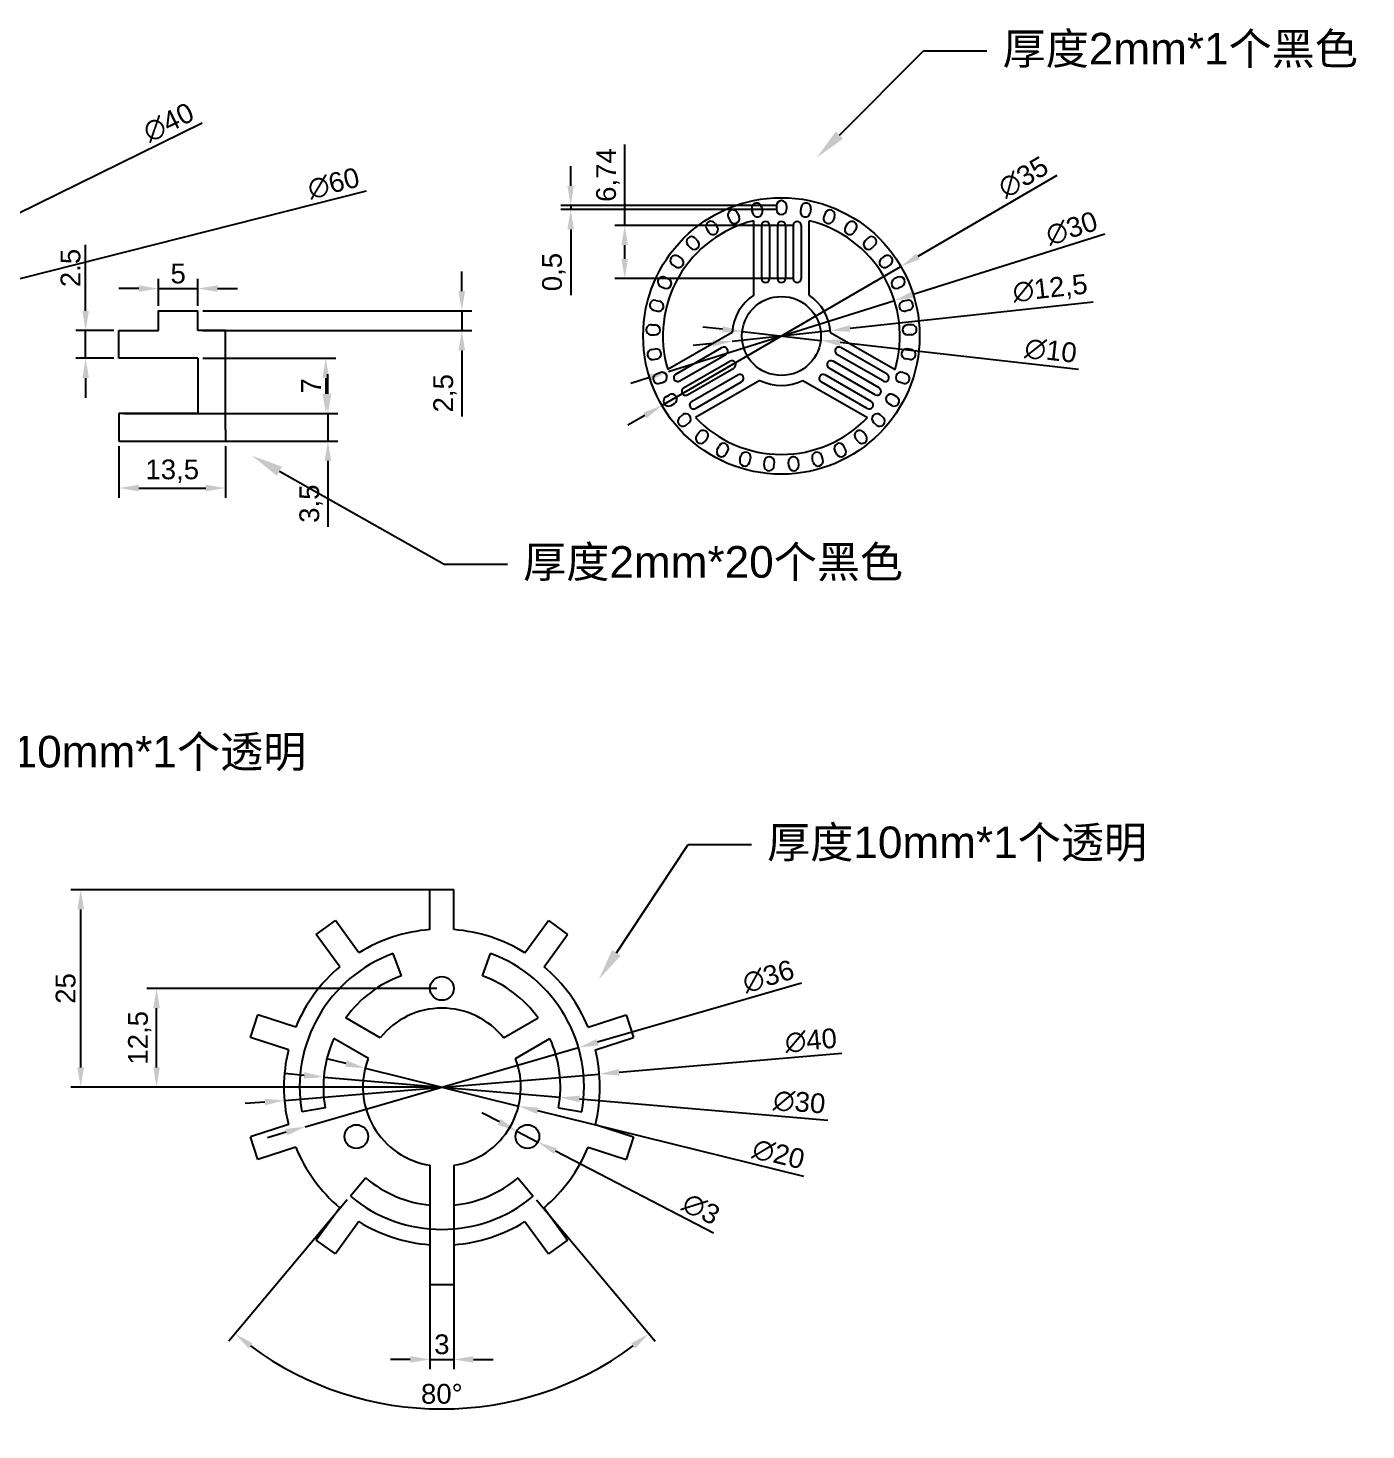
# Model space of a CAD drawing. Header units: millimetres. Extents: x 7549 to 7861, y 2241 to 2418.
# Drawn here: x 7691.9 to 7861.3, y 2240.9 to 2418.4 of the extents above; entities that cross this region are included whole.
import ezdxf
from ezdxf import colors
from ezdxf.entities.mleader import LeaderData, LeaderLine
from ezdxf.math import Vec2, Vec3

# ---------------------------------------------------------------- set-up
doc = ezdxf.new("R2010")
doc.units = ezdxf.units.MM
doc.layers.add('标注', color=170, linetype='Continuous', plot=False)
doc.styles.get("Standard").update_dxf_attribs({"font": 'arial.ttf'})
doc.dimstyles.new('ISO-25', dxfattribs={"dimtxt": 2.5, "dimasz": 2.5, "dimexe": 1.25, "dimexo": 0.625, "dimtad": 1, "dimtxsty": 'Standard', "dimcen": 2.5, "dimadec": 0, "dimazin": 0, "dimtfac": 1, "dimtmove": 0, "dimatfit": 3, "dimfxl": 1, "dimarcsym": 0})

# ---------------------------------------------------------------- blocks, each defined once
blk = doc.blocks.new('*D6')
at = {"layer": 'Defpoints', "color": 0, "transparency": 16777216}
for p in [(7685.08, 2385.18), (7626.91, 2370.5)]:
    blk.add_point(p, dxfattribs=at)
at = {"layer": '标注', "color": 0, "lineweight": -2, "transparency": 16777216}
for p, q in [((7734.73, 2397.71), (7687.51, 2385.79)), ((7626.91, 2370.5), (7685.08, 2385.18)), ((7624.48, 2369.89), (7622.06, 2369.27))]:
    blk.add_line(p, q, dxfattribs=at)
blk.add_arc((7656, 2377.84), 30, 11.7769, 26.4004, dxfattribs=at)
at = {"layer": '标注', "color": 0, "transparency": 16777216}
for points in [[(7687.41, 2386.2), (7687.61, 2385.39), (7685.08, 2385.18)], [(7624.38, 2370.29), (7624.59, 2369.48), (7626.91, 2370.5)]]:
    blk.add_solid(points, dxfattribs=at)
at = {"layer": '标注', "color": 0, "transparency": 16777216, "insert": (7730.59, 2398.7), "char_height": 2.5, "attachment_point": 5, "rotation": 14.1642}
blk.add_mtext('∅60', dxfattribs=at)
blk = doc.blocks.new('*D7')
at = {"layer": 'Defpoints', "color": 0, "transparency": 16777216}
for p in [(7673.95, 2386.66), (7638.05, 2369.02)]:
    blk.add_point(p, dxfattribs=at)
at = {"layer": '标注', "color": 0, "lineweight": -2, "transparency": 16777216}
for p, q in [((7713.95, 2406.32), (7676.19, 2387.76)), ((7638.05, 2369.02), (7673.95, 2386.66)), ((7635.8, 2367.92), (7633.56, 2366.81))]:
    blk.add_line(p, q, dxfattribs=at)
at = {"layer": '标注', "color": 0, "transparency": 16777216}
for points in [[(7676.01, 2388.14), (7676.37, 2387.39), (7673.95, 2386.66)], [(7635.62, 2368.29), (7635.99, 2367.54), (7638.05, 2369.02)]]:
    blk.add_solid(points, dxfattribs=at)
at = {"layer": '标注', "color": 0, "transparency": 16777216, "insert": (7709.7, 2406.42), "char_height": 2.5, "attachment_point": 5, "rotation": 26.1694}
blk.add_mtext('∅40', dxfattribs=at)
blk = doc.blocks.new('*D13')
at = {"layer": 'Defpoints', "color": 0, "transparency": 16777216}
for p in [(7703.41, 2366.07), (7716.91, 2366.07), (7716.91, 2360.14)]:
    blk.add_point(p, dxfattribs=at)
at = {"layer": '标注', "color": 0, "lineweight": -2, "transparency": 16777216}
for p, q in [((7703.41, 2365.45), (7703.41, 2358.89)), ((7716.91, 2365.45), (7716.91, 2358.89)), ((7705.91, 2360.14), (7714.41, 2360.14))]:
    blk.add_line(p, q, dxfattribs=at)
at = {"layer": '标注', "color": 0, "transparency": 16777216}
for points in [[(7705.91, 2360.56), (7705.91, 2359.72), (7703.41, 2360.14)], [(7714.41, 2360.56), (7714.41, 2359.72), (7716.91, 2360.14)]]:
    blk.add_solid(points, dxfattribs=at)
at = {"layer": '标注', "color": 0, "transparency": 16777216, "insert": (7710.16, 2362.27), "char_height": 2.5, "attachment_point": 5}
blk.add_mtext('13,5', dxfattribs=at)
blk = doc.blocks.new('*D14')
at = {"layer": 'Defpoints', "color": 0, "transparency": 16777216}
for p in [(7713.41, 2376.57), (7713.41, 2369.57), (7729.6, 2369.57)]:
    blk.add_point(p, dxfattribs=at)
at = {"layer": '标注', "color": 0, "lineweight": -2, "transparency": 16777216}
for p, q in [((7714.03, 2376.57), (7730.85, 2376.57)), ((7729.6, 2374.07), (7729.6, 2372.07)), ((7714.03, 2369.57), (7730.85, 2369.57))]:
    blk.add_line(p, q, dxfattribs=at)
at = {"layer": '标注', "color": 0, "transparency": 16777216}
for points in [[(7729.18, 2374.07), (7730.02, 2374.07), (7729.6, 2376.57)], [(7729.18, 2372.07), (7730.02, 2372.07), (7729.6, 2369.57)]]:
    blk.add_solid(points, dxfattribs=at)
at = {"layer": '标注', "color": 0, "transparency": 16777216, "insert": (7727.73, 2373.07), "char_height": 2.5, "attachment_point": 5, "rotation": 90}
blk.add_mtext('7', dxfattribs=at)
blk = doc.blocks.new('*D15')
at = {"layer": 'Defpoints', "color": 0, "transparency": 16777216}
for p in [(7713.41, 2382.57), (7713.41, 2380.07), (7746.82, 2380.07)]:
    blk.add_point(p, dxfattribs=at)
at = {"layer": '标注', "color": 0, "lineweight": -2, "transparency": 16777216}
for p, q in [((7746.82, 2385.07), (7746.82, 2387.57)), ((7714.03, 2382.57), (7748.07, 2382.57)), ((7746.82, 2382.57), (7746.82, 2380.07)), ((7714.03, 2380.07), (7748.07, 2380.07)), ((7746.82, 2377.57), (7746.82, 2369.21))]:
    blk.add_line(p, q, dxfattribs=at)
at = {"layer": '标注', "color": 0, "transparency": 16777216}
for points in [[(7746.4, 2385.07), (7747.23, 2385.07), (7746.82, 2382.57)], [(7746.4, 2377.57), (7747.23, 2377.57), (7746.82, 2380.07)]]:
    blk.add_solid(points, dxfattribs=at)
at = {"layer": '标注', "color": 0, "transparency": 16777216, "insert": (7744.69, 2372.14), "char_height": 2.5, "attachment_point": 5, "rotation": 90}
blk.add_mtext('2,5', dxfattribs=at)
blk = doc.blocks.new('*D16')
at = {"layer": 'Defpoints', "color": 0, "transparency": 16777216}
for p in [(7713.41, 2385.39), (7708.41, 2382.57), (7713.41, 2382.57)]:
    blk.add_point(p, dxfattribs=at)
at = {"layer": '标注', "color": 0, "lineweight": -2, "transparency": 16777216}
for p, q in [((7705.91, 2385.39), (7703.41, 2385.39)), ((7708.41, 2383.2), (7708.41, 2386.64)), ((7708.41, 2385.39), (7713.41, 2385.39)), ((7713.41, 2383.2), (7713.41, 2386.64)), ((7715.91, 2385.39), (7718.41, 2385.39))]:
    blk.add_line(p, q, dxfattribs=at)
at = {"layer": '标注', "color": 0, "transparency": 16777216}
for points in [[(7705.91, 2385.8), (7705.91, 2384.97), (7708.41, 2385.39)], [(7715.91, 2385.8), (7715.91, 2384.97), (7713.41, 2385.39)]]:
    blk.add_solid(points, dxfattribs=at)
at = {"layer": '标注', "color": 0, "transparency": 16777216, "insert": (7710.91, 2387.28), "char_height": 2.5, "attachment_point": 5}
blk.add_mtext('5', dxfattribs=at)
blk = doc.blocks.new('*D17')
at = {"layer": 'Defpoints', "color": 0, "transparency": 16777216}
for p in [(7699.2, 2380.07), (7703.41, 2380.07), (7703.41, 2376.57)]:
    blk.add_point(p, dxfattribs=at)
at = {"layer": '标注', "color": 0, "lineweight": -2, "transparency": 16777216}
for p, q in [((7699.2, 2382.57), (7699.2, 2390.93)), ((7702.78, 2380.07), (7697.95, 2380.07)), ((7699.2, 2376.57), (7699.2, 2380.07)), ((7702.78, 2376.57), (7697.95, 2376.57)), ((7699.2, 2374.07), (7699.2, 2371.57))]:
    blk.add_line(p, q, dxfattribs=at)
at = {"layer": '标注', "color": 0, "transparency": 16777216}
for points in [[(7698.78, 2382.57), (7699.61, 2382.57), (7699.2, 2380.07)], [(7698.78, 2374.07), (7699.61, 2374.07), (7699.2, 2376.57)]]:
    blk.add_solid(points, dxfattribs=at)
at = {"layer": '标注', "color": 0, "transparency": 16777216, "insert": (7697.29, 2388), "char_height": 2.5, "attachment_point": 5, "rotation": 90}
blk.add_mtext('2.5', dxfattribs=at)
blk = doc.blocks.new('*D20')
at = {"layer": 'Defpoints', "color": 0, "transparency": 16777216}
for p in [(7703.41, 2369.57), (7703.41, 2366.07), (7729.87, 2366.07)]:
    blk.add_point(p, dxfattribs=at)
at = {"layer": '标注', "color": 0, "lineweight": -2, "transparency": 16777216}
for p, q in [((7729.87, 2372.07), (7729.87, 2374.57)), ((7704.03, 2369.57), (7731.12, 2369.57)), ((7729.87, 2369.57), (7729.87, 2366.07)), ((7704.03, 2366.07), (7731.12, 2366.07)), ((7729.87, 2363.57), (7729.87, 2355.25))]:
    blk.add_line(p, q, dxfattribs=at)
at = {"layer": '标注', "color": 0, "transparency": 16777216}
for points in [[(7729.45, 2372.07), (7730.29, 2372.07), (7729.87, 2369.57)], [(7729.45, 2363.57), (7730.29, 2363.57), (7729.87, 2366.07)]]:
    blk.add_solid(points, dxfattribs=at)
at = {"layer": '标注', "color": 0, "transparency": 16777216, "insert": (7727.74, 2358.16), "char_height": 2.5, "attachment_point": 5, "rotation": 90}
blk.add_mtext('3,5', dxfattribs=at)
blk = doc.blocks.new('*U33')
at = {"layer": 'Defpoints'}
blk.add_circle((0, 0), 1.5, dxfattribs=at)
blk = doc.blocks.new('*U34')
at = {"layer": 'Defpoints', "color": 0, "linetype": 'ByBlock', "lineweight": -2, "transparency": 16777216}
blk.add_blockref('*U33', (7744.29, 2296.79), dxfattribs=at)
for p, rotation in [((7733.47, 2278.04), 120), ((7755.12, 2278.04), 240)]:
    blk.add_blockref('*U33', p, dxfattribs=dict(at, rotation=rotation))
blk = doc.blocks.new('*U35')
at = {"layer": 'Defpoints'}
for p, q in [((-1.5, -2.53), (-1.5, 2.53)), ((-1.5, 2.53), (1.5, 2.53)), ((1.5, -2.53), (1.5, 2.53))]:
    blk.add_line(p, q, dxfattribs=at)
blk = doc.blocks.new('*U36')
at = {"layer": 'Defpoints', "color": 0, "linetype": 'ByBlock', "lineweight": -2, "transparency": 16777216}
blk.add_blockref('*U35', (7744.29, 2306.77), dxfattribs=at)
for p, rotation in [((7731.09, 2302.47), 35.99999999999999), ((7757.5, 2302.47), 324), ((7722.92, 2291.24), 72), ((7765.67, 2291.24), 288), ((7722.92, 2277.35), 108), ((7765.67, 2277.35), 252), ((7731.09, 2266.11), 144), ((7757.5, 2266.11), 216), ((7744.29, 2261.82), 180)]:
    blk.add_blockref('*U35', p, dxfattribs=dict(at, rotation=rotation))
blk = doc.blocks.new('*U39')
at = {"layer": 'Defpoints'}
for p, q in [((-1.5, 4.06), (-1.5, -0.98)), ((1.5, 4.06), (1.5, -0.98)), ((-9.64, 2.45), (-11.57, 0.15)), ((9.64, 2.45), (11.57, 0.15))]:
    blk.add_line(p, q, dxfattribs=at)
for radius, start, end in [(15, 230, 264.2608), (15, 275.7392, 310), (18, 230, 310)]:
    blk.add_arc((0, 13.94), radius, start, end, dxfattribs=at)
blk = doc.blocks.new('*U40')
at = {"layer": 'Defpoints', "color": 0, "linetype": 'ByBlock', "lineweight": -2, "transparency": 16777216}
for p, rotation in [((7732.22, 2291.27), 240), ((7756.37, 2291.27), 120)]:
    blk.add_blockref('*U39', p, dxfattribs=dict(at, rotation=rotation))
blk.add_blockref('*U39', (7744.29, 2270.35), dxfattribs=at)
blk = doc.blocks.new('*D41')
at = {"layer": 'Defpoints', "color": 0, "transparency": 16777216}
for p in [(7764.22, 2285.96), (7724.36, 2282.62)]:
    blk.add_point(p, dxfattribs=at)
at = {"layer": '标注', "color": 0, "lineweight": -2, "transparency": 16777216}
for p, q in [((7794.93, 2288.54), (7766.72, 2286.17)), ((7724.36, 2282.62), (7764.22, 2285.96)), ((7721.87, 2282.41), (7719.38, 2282.21))]:
    blk.add_line(p, q, dxfattribs=at)
at = {"layer": '标注', "color": 0, "transparency": 16777216}
for points in [[(7766.68, 2286.59), (7766.75, 2285.76), (7764.22, 2285.96)], [(7721.84, 2282.83), (7721.91, 2282), (7724.36, 2282.62)]]:
    blk.add_solid(points, dxfattribs=at)
at = {"layer": '标注', "color": 0, "transparency": 16777216, "insert": (7791.01, 2290.19), "char_height": 2.5, "attachment_point": 5, "rotation": 4.7925}
blk.add_mtext('∅40', dxfattribs=at)
blk = doc.blocks.new('*D42')
at = {"layer": 'Defpoints', "color": 0, "transparency": 16777216}
for p in [(7761.59, 2289.3), (7727, 2279.29)]:
    blk.add_point(p, dxfattribs=at)
at = {"layer": '标注', "color": 0, "lineweight": -2, "transparency": 16777216}
for p, q in [((7789.81, 2297.46), (7763.99, 2289.99)), ((7727, 2279.29), (7761.59, 2289.3)), ((7724.6, 2278.6), (7722.2, 2277.9))]:
    blk.add_line(p, q, dxfattribs=at)
at = {"layer": '标注', "color": 0, "transparency": 16777216}
for points in [[(7763.87, 2290.39), (7764.1, 2289.59), (7761.59, 2289.3)], [(7724.49, 2279), (7724.72, 2278.19), (7727, 2279.29)]]:
    blk.add_solid(points, dxfattribs=at)
at = {"layer": '标注', "color": 0, "transparency": 16777216, "insert": (7785.63, 2298.31), "char_height": 2.5, "attachment_point": 5, "rotation": 16.1401}
blk.add_mtext('∅36', dxfattribs=at)
blk = doc.blocks.new('*D43')
at = {"layer": 'Defpoints', "color": 0, "transparency": 16777216}
for p in [(7729.35, 2285.58), (7759.24, 2283.01)]:
    blk.add_point(p, dxfattribs=at)
at = {"layer": '标注', "color": 0, "lineweight": -2, "transparency": 16777216}
for p, q in [((7726.86, 2285.79), (7724.37, 2286.01)), ((7729.35, 2285.58), (7759.24, 2283.01)), ((7793.14, 2280.09), (7761.73, 2282.79))]:
    blk.add_line(p, q, dxfattribs=at)
at = {"layer": '标注', "color": 0, "transparency": 16777216}
for points in [[(7726.89, 2286.21), (7726.82, 2285.38), (7729.35, 2285.58)], [(7761.77, 2283.21), (7761.69, 2282.38), (7759.24, 2283.01)]]:
    blk.add_solid(points, dxfattribs=at)
at = {"layer": '标注', "color": 0, "transparency": 16777216, "insert": (7789.55, 2282.38), "char_height": 2.5, "attachment_point": 5, "rotation": 355.0861}
blk.add_mtext('∅30', dxfattribs=at)
blk = doc.blocks.new('*D44')
at = {"layer": 'Defpoints', "color": 0, "transparency": 16777216}
for p in [(7734.59, 2286.69), (7754, 2281.9)]:
    blk.add_point(p, dxfattribs=at)
at = {"layer": '标注', "color": 0, "lineweight": -2, "transparency": 16777216}
for p, q in [((7732.16, 2287.29), (7729.73, 2287.89)), ((7734.59, 2286.69), (7754, 2281.9)), ((7790.1, 2272.99), (7756.43, 2281.3))]:
    blk.add_line(p, q, dxfattribs=at)
at = {"layer": '标注', "color": 0, "transparency": 16777216}
for points in [[(7732.26, 2287.69), (7732.06, 2286.89), (7734.59, 2286.69)], [(7756.53, 2281.7), (7756.33, 2280.89), (7754, 2281.9)]]:
    blk.add_solid(points, dxfattribs=at)
at = {"layer": '标注', "color": 0, "transparency": 16777216, "insert": (7786.91, 2275.8), "char_height": 2.5, "attachment_point": 5, "rotation": 346.1327}
blk.add_mtext('∅20', dxfattribs=at)
blk = doc.blocks.new('*D45')
at = {"layer": 'Defpoints', "color": 0, "transparency": 16777216}
for p in [(7753.79, 2278.73), (7756.45, 2277.35)]:
    blk.add_point(p, dxfattribs=at)
at = {"layer": '标注', "color": 0, "lineweight": -2, "transparency": 16777216}
for p, q in [((7751.57, 2279.89), (7749.35, 2281.04)), ((7753.79, 2278.73), (7756.45, 2277.35)), ((7778.68, 2265.82), (7758.67, 2276.2))]:
    blk.add_line(p, q, dxfattribs=at)
at = {"layer": '标注', "color": 0, "transparency": 16777216}
for points in [[(7751.76, 2280.26), (7751.38, 2279.52), (7753.79, 2278.73)], [(7758.86, 2276.57), (7758.48, 2275.83), (7756.45, 2277.35)]]:
    blk.add_solid(points, dxfattribs=at)
at = {"layer": '标注', "color": 0, "transparency": 16777216, "insert": (7777.1, 2268.86), "char_height": 2.5, "attachment_point": 5, "rotation": 332.5675}
blk.add_mtext('∅3', dxfattribs=at)
blk = doc.blocks.new('*D46')
at = {"layer": 'Defpoints', "color": 0, "transparency": 16777216}
for p in [(7708.18, 2296.79), (7744.29, 2296.79), (7744.29, 2284.29)]:
    blk.add_point(p, dxfattribs=at)
at = {"layer": '标注', "color": 0, "lineweight": -2, "transparency": 16777216}
for p, q in [((7743.67, 2296.79), (7706.93, 2296.79)), ((7708.18, 2286.79), (7708.18, 2294.29)), ((7743.67, 2284.29), (7706.93, 2284.29))]:
    blk.add_line(p, q, dxfattribs=at)
at = {"layer": '标注', "color": 0, "transparency": 16777216}
for points in [[(7707.76, 2294.29), (7708.59, 2294.29), (7708.18, 2296.79)], [(7707.76, 2286.79), (7708.59, 2286.79), (7708.18, 2284.29)]]:
    blk.add_solid(points, dxfattribs=at)
at = {"layer": '标注', "color": 0, "transparency": 16777216, "insert": (7706.05, 2290.54), "char_height": 2.5, "attachment_point": 5, "rotation": 90}
blk.add_mtext('12,5', dxfattribs=at)
blk = doc.blocks.new('*D47')
at = {"layer": 'Defpoints', "color": 0, "transparency": 16777216}
for p in [(7698.57, 2309.29), (7744.29, 2309.29), (7744.29, 2284.29)]:
    blk.add_point(p, dxfattribs=at)
at = {"layer": '标注', "color": 0, "lineweight": -2, "transparency": 16777216}
for p, q in [((7743.67, 2309.29), (7697.32, 2309.29)), ((7698.57, 2286.79), (7698.57, 2306.79)), ((7743.67, 2284.29), (7697.32, 2284.29))]:
    blk.add_line(p, q, dxfattribs=at)
at = {"layer": '标注', "color": 0, "transparency": 16777216}
for points in [[(7698.15, 2306.79), (7698.99, 2306.79), (7698.57, 2309.29)], [(7698.15, 2286.79), (7698.99, 2286.79), (7698.57, 2284.29)]]:
    blk.add_solid(points, dxfattribs=at)
at = {"layer": '标注', "color": 0, "transparency": 16777216, "insert": (7696.67, 2296.79), "char_height": 2.5, "attachment_point": 5, "rotation": 90}
blk.add_mtext('25', dxfattribs=at)
blk = doc.blocks.new('*D48')
at = {"layer": 'Defpoints', "color": 0, "transparency": 16777216}
for p in [(7742.79, 2274.41), (7745.79, 2274.41), (7745.79, 2249.83)]:
    blk.add_point(p, dxfattribs=at)
at = {"layer": '标注', "color": 0, "lineweight": -2, "transparency": 16777216}
for p, q in [((7742.79, 2273.78), (7742.79, 2248.58)), ((7745.79, 2273.78), (7745.79, 2248.58)), ((7740.29, 2249.83), (7737.79, 2249.83)), ((7742.79, 2249.83), (7745.79, 2249.83)), ((7748.29, 2249.83), (7750.79, 2249.83))]:
    blk.add_line(p, q, dxfattribs=at)
at = {"layer": '标注', "color": 0, "transparency": 16777216}
for points in [[(7740.29, 2250.25), (7740.29, 2249.41), (7742.79, 2249.83)], [(7748.29, 2250.25), (7748.29, 2249.41), (7745.79, 2249.83)]]:
    blk.add_solid(points, dxfattribs=at)
at = {"layer": '标注', "color": 0, "transparency": 16777216, "insert": (7744.29, 2251.73), "char_height": 2.5, "attachment_point": 5}
blk.add_mtext('3', dxfattribs=at)
blk = doc.blocks.new('*D49')
at = {"layer": 'Defpoints', "color": 0, "transparency": 16777216}
for p in [(7734.65, 2272.8), (7753.94, 2272.8), (7732.72, 2270.51), (7755.86, 2270.51), (7734.9, 2244.66)]:
    blk.add_point(p, dxfattribs=at)
at = {"layer": '标注', "color": 0, "lineweight": -2, "transparency": 16777216}
for p, q in [((7732.32, 2270.03), (7717.31, 2252.13)), ((7756.27, 2270.03), (7771.28, 2252.13))]:
    blk.add_line(p, q, dxfattribs=at)
blk.add_arc((7744.29, 2284.29), 40.73, 233.5172, 306.4828, dxfattribs=at)
at = {"layer": '标注', "color": 0, "transparency": 16777216}
for points in [[(7719.82, 2251.22), (7720.33, 2251.87), (7718.11, 2253.09)], [(7768.25, 2251.87), (7768.77, 2251.22), (7770.48, 2253.09)]]:
    blk.add_solid(points, dxfattribs=at)
at = {"layer": '标注', "color": 0, "transparency": 16777216, "insert": (7744.29, 2245.46), "char_height": 2.5, "attachment_point": 5}
blk.add_mtext('80°', dxfattribs=at)
blk = doc.blocks.new('*D51')
at = {"layer": 'Defpoints', "color": 0, "transparency": 16777216}
for p in [(7802.4, 2388.19), (7772.15, 2370.59)]:
    blk.add_point(p, dxfattribs=at)
at = {"layer": '标注', "color": 0, "lineweight": -2, "transparency": 16777216}
for p, q in [((7822.16, 2399.69), (7804.56, 2389.45)), ((7772.15, 2370.59), (7802.4, 2388.19)), ((7769.99, 2369.33), (7767.83, 2368.08))]:
    blk.add_line(p, q, dxfattribs=at)
at = {"layer": '标注', "color": 0, "transparency": 16777216}
for points in [[(7804.35, 2389.81), (7804.77, 2389.09), (7802.4, 2388.19)], [(7769.78, 2369.69), (7770.2, 2368.97), (7772.15, 2370.59)]]:
    blk.add_solid(points, dxfattribs=at)
at = {"layer": '标注', "color": 0, "transparency": 16777216, "insert": (7817.9, 2399.49), "char_height": 2.5, "attachment_point": 5, "rotation": 30.1941}
blk.add_mtext('∅35', dxfattribs=at)
blk = doc.blocks.new('*D52')
at = {"layer": 'Defpoints', "color": 0, "transparency": 16777216}
for p in [(7801.58, 2383.89), (7772.97, 2374.89)]:
    blk.add_point(p, dxfattribs=at)
at = {"layer": '标注', "color": 0, "lineweight": -2, "transparency": 16777216}
for p, q in [((7828.21, 2392.26), (7803.97, 2384.64)), ((7772.97, 2374.89), (7801.58, 2383.89)), ((7770.58, 2374.14), (7768.2, 2373.39))]:
    blk.add_line(p, q, dxfattribs=at)
at = {"layer": '标注', "color": 0, "transparency": 16777216}
for points in [[(7803.84, 2385.04), (7804.09, 2384.24), (7801.58, 2383.89)], [(7770.46, 2374.54), (7770.71, 2373.75), (7772.97, 2374.89)]]:
    blk.add_solid(points, dxfattribs=at)
at = {"layer": '标注', "color": 0, "transparency": 16777216, "insert": (7824.03, 2393.01), "char_height": 2.5, "attachment_point": 5, "rotation": 17.4507}
blk.add_mtext('∅30', dxfattribs=at)
blk = doc.blocks.new('*D53')
at = {"layer": 'Defpoints', "color": 0, "transparency": 16777216}
for p in [(7782.31, 2379.95), (7792.24, 2378.83)]:
    blk.add_point(p, dxfattribs=at)
at = {"layer": '标注', "color": 0, "lineweight": -2, "transparency": 16777216}
for p, q in [((7779.82, 2380.24), (7777.34, 2380.52)), ((7782.31, 2379.95), (7792.24, 2378.83)), ((7824.9, 2375.13), (7794.73, 2378.55))]:
    blk.add_line(p, q, dxfattribs=at)
at = {"layer": '标注', "color": 0, "transparency": 16777216}
for points in [[(7779.87, 2380.65), (7779.78, 2379.82), (7782.31, 2379.95)], [(7794.77, 2378.96), (7794.68, 2378.13), (7792.24, 2378.83)]]:
    blk.add_solid(points, dxfattribs=at)
at = {"layer": '标注', "color": 0, "transparency": 16777216, "insert": (7821.37, 2377.51), "char_height": 2.5, "attachment_point": 5, "rotation": 353.5377}
blk.add_mtext('∅10', dxfattribs=at)
blk = doc.blocks.new('*D55')
at = {"layer": 'Defpoints', "color": 0, "transparency": 16777216}
for p in [(7793.49, 2380.07), (7781.06, 2378.72)]:
    blk.add_point(p, dxfattribs=at)
at = {"layer": '标注', "color": 0, "lineweight": -2, "transparency": 16777216}
for p, q in [((7826.75, 2383.69), (7795.97, 2380.34)), ((7781.06, 2378.72), (7793.49, 2380.07)), ((7778.58, 2378.44), (7776.09, 2378.17))]:
    blk.add_line(p, q, dxfattribs=at)
at = {"layer": '标注', "color": 0, "transparency": 16777216}
for points in [[(7795.93, 2380.75), (7796.02, 2379.92), (7793.49, 2380.07)], [(7778.53, 2378.86), (7778.62, 2378.03), (7781.06, 2378.72)]]:
    blk.add_solid(points, dxfattribs=at)
at = {"layer": '标注', "color": 0, "transparency": 16777216, "insert": (7821.31, 2385.28), "char_height": 2.5, "attachment_point": 5, "rotation": 6.2135}
blk.add_mtext('∅12,5', dxfattribs=at)
blk = doc.blocks.new('*D56')
at = {"layer": 'Defpoints', "color": 0, "transparency": 16777216}
for p in [(7787.27, 2395.89), (7760.6, 2395.39), (7787.27, 2395.39)]:
    blk.add_point(p, dxfattribs=at)
at = {"layer": '标注', "color": 0, "lineweight": -2, "transparency": 16777216}
for p, q in [((7760.6, 2398.39), (7760.6, 2400.89)), ((7786.65, 2395.89), (7759.35, 2395.89)), ((7760.6, 2395.89), (7760.6, 2395.39)), ((7786.65, 2395.39), (7759.35, 2395.39)), ((7760.6, 2392.89), (7760.6, 2384.57))]:
    blk.add_line(p, q, dxfattribs=at)
at = {"layer": '标注', "color": 0, "transparency": 16777216}
for points in [[(7760.18, 2398.39), (7761.01, 2398.39), (7760.6, 2395.89)], [(7760.18, 2392.89), (7761.01, 2392.89), (7760.6, 2395.39)]]:
    blk.add_solid(points, dxfattribs=at)
at = {"layer": '标注', "color": 0, "transparency": 16777216, "insert": (7758.47, 2387.48), "char_height": 2.5, "attachment_point": 5, "rotation": 90}
blk.add_mtext('0,5', dxfattribs=at)
blk = doc.blocks.new('*D57')
at = {"layer": 'Defpoints', "color": 0, "transparency": 16777216}
for p in [(7767.44, 2393.39), (7789.27, 2393.39), (7789.27, 2386.65)]:
    blk.add_point(p, dxfattribs=at)
at = {"layer": '标注', "color": 0, "lineweight": -2, "transparency": 16777216}
for p, q in [((7767.44, 2393.39), (7767.44, 2403.64)), ((7788.65, 2393.39), (7766.19, 2393.39)), ((7767.44, 2389.15), (7767.44, 2390.89)), ((7788.65, 2386.65), (7766.19, 2386.65))]:
    blk.add_line(p, q, dxfattribs=at)
at = {"layer": '标注', "color": 0, "transparency": 16777216}
for points in [[(7767.02, 2390.89), (7767.86, 2390.89), (7767.44, 2393.39)], [(7767.02, 2389.15), (7767.86, 2389.15), (7767.44, 2386.65)]]:
    blk.add_solid(points, dxfattribs=at)
at = {"layer": '标注', "color": 0, "transparency": 16777216, "insert": (7765.31, 2399.76), "char_height": 2.5, "attachment_point": 5, "rotation": 90}
blk.add_mtext('6,74', dxfattribs=at)

msp = doc.modelspace()

# ---------------------------------------------------------------- linework, layer by layer
at = {"color": 7, "linetype": 'Continuous'}
for p, q in [((7786.641, 2395.892), (7786.641, 2395.392)), ((7787.909, 2395.892), (7787.909, 2395.392)), ((7783.625, 2394.983), (7783.53, 2395.474)), ((7784.775, 2395.714), (7784.869, 2395.223)), ((7789.775, 2395.714), (7789.681, 2395.223)), ((7791.02, 2395.474), (7790.925, 2394.983)), ((7783.775, 2384.57), (7783.775, 2393.978)), ((7784.776, 2393.391), (7784.776, 2386.647)), ((7785.774, 2393.391), (7785.774, 2386.647)), ((7786.776, 2393.391), (7786.776, 2386.647)), ((7787.774, 2393.391), (7787.774, 2386.647)), ((7788.776, 2393.391), (7788.776, 2386.647)), ((7789.774, 2393.391), (7789.774, 2386.647)), ((7790.775, 2384.57), (7790.775, 2393.978))]:
    msp.add_line(p, q, dxfattribs=at)
at = {"color": 7, "linetype": 'Continuous', "lineweight": 25}
for p, q in [((7786.641, 2395.892), (7786.641, 2395.392)), ((7787.909, 2395.892), (7787.909, 2395.392)), ((7780.554, 2394.474), (7780.74, 2394.01)), ((7781.731, 2394.945), (7781.917, 2394.481)), ((7783.53, 2395.474), (7783.625, 2394.983)), ((7784.775, 2395.714), (7784.869, 2395.223)), ((7789.775, 2395.714), (7789.681, 2395.223)), ((7791.02, 2395.474), (7790.925, 2394.983)), ((7792.819, 2394.945), (7792.633, 2394.481)), ((7793.996, 2394.474), (7793.81, 2394.01)), ((7777.821, 2392.93), (7778.091, 2392.509)), ((7778.888, 2393.615), (7779.158, 2393.195)), ((7783.775, 2384.57), (7783.775, 2393.978)), ((7784.776, 2393.391), (7784.776, 2386.647)), ((7785.774, 2393.391), (7785.774, 2386.647)), ((7786.776, 2393.391), (7786.776, 2386.647)), ((7787.774, 2393.391), (7787.774, 2386.647)), ((7788.776, 2393.391), (7788.776, 2386.647)), ((7789.774, 2393.391), (7789.774, 2386.647)), ((7790.775, 2384.57), (7790.775, 2393.978)), ((7795.662, 2393.615), (7795.392, 2393.195)), ((7796.729, 2392.93), (7796.458, 2392.509)), ((7775.43, 2390.896), (7775.775, 2390.534)), ((7776.347, 2391.771), (7776.692, 2391.409)), ((7798.203, 2391.771), (7797.857, 2391.409)), ((7799.12, 2390.896), (7798.775, 2390.534)), ((7774.202, 2389.479), (7774.609, 2389.189)), ((7800.348, 2389.479), (7799.94, 2389.189)), ((7773.467, 2388.446), (7773.874, 2388.156)), ((7801.083, 2388.446), (7800.676, 2388.156)), ((7772.003, 2385.67), (7772.458, 2385.462)), ((7772.529, 2386.823), (7772.984, 2386.615)), ((7802.021, 2386.823), (7801.566, 2386.615)), ((7802.547, 2385.67), (7802.092, 2385.462)), ((7771.389, 2383.898), (7771.875, 2383.78)), ((7803.16, 2383.898), (7802.674, 2383.78)), ((7771.091, 2382.666), (7771.577, 2382.548)), ((7803.459, 2382.666), (7802.973, 2382.548)), ((7770.824, 2380.81), (7771.323, 2380.786)), ((7803.726, 2380.81), (7803.227, 2380.786)), ((7770.763, 2379.544), (7771.263, 2379.52)), ((7781.041, 2379.834), (7772.893, 2375.13)), ((7793.509, 2379.834), (7801.657, 2375.13)), ((7803.786, 2379.544), (7803.287, 2379.52)), ((7770.853, 2377.671), (7771.348, 2377.742)), ((7771.033, 2376.416), (7771.528, 2376.487)), ((7773.902, 2374.557), (7779.742, 2377.929)), ((7774.401, 2373.692), (7780.242, 2377.064)), ((7800.149, 2373.692), (7794.308, 2377.064)), ((7800.648, 2374.557), (7794.808, 2377.929)), ((7803.517, 2376.416), (7803.022, 2376.487)), ((7803.697, 2377.671), (7803.202, 2377.742)), ((7771.475, 2374.594), (7771.948, 2374.758)), ((7774.902, 2372.825), (7780.742, 2376.197)), ((7775.401, 2371.96), (7781.242, 2375.332)), ((7799.149, 2371.96), (7793.308, 2375.332)), ((7799.648, 2372.825), (7793.808, 2376.197)), ((7803.075, 2374.594), (7802.602, 2374.758)), ((7771.89, 2373.396), (7772.362, 2373.56)), ((7775.902, 2371.093), (7781.742, 2374.465)), ((7784.541, 2373.772), (7776.393, 2369.068)), ((7776.401, 2370.228), (7782.242, 2373.6)), ((7790.009, 2373.772), (7798.157, 2369.068)), ((7798.149, 2370.228), (7792.308, 2373.6)), ((7798.648, 2371.093), (7792.808, 2374.465)), ((7802.66, 2373.396), (7802.188, 2373.56)), ((7772.669, 2371.691), (7773.102, 2371.941)), ((7801.881, 2371.691), (7801.448, 2371.941)), ((7773.302, 2370.593), (7773.735, 2370.843)), ((7774.39, 2369.066), (7774.768, 2369.393)), ((7800.16, 2369.066), (7799.782, 2369.393)), ((7801.247, 2370.593), (7800.814, 2370.843)), ((7775.22, 2368.108), (7775.598, 2368.435)), ((7799.33, 2368.108), (7798.952, 2368.435)), ((7776.577, 2366.814), (7776.886, 2367.207)), ((7777.574, 2366.03), (7777.883, 2366.423)), ((7796.976, 2366.03), (7796.667, 2366.423)), ((7797.973, 2366.814), (7797.664, 2367.207)), ((7779.151, 2365.016), (7779.38, 2365.461)), ((7780.278, 2364.436), (7780.507, 2364.88)), ((7782.018, 2363.739), (7782.159, 2364.218)), ((7792.532, 2363.739), (7792.391, 2364.218)), ((7794.272, 2364.436), (7794.043, 2364.88)), ((7795.399, 2365.016), (7795.17, 2365.461)), ((7783.234, 2363.382), (7783.375, 2363.861)), ((7785.076, 2363.027), (7785.123, 2363.524)), ((7786.337, 2362.906), (7786.385, 2363.404)), ((7788.212, 2362.906), (7788.165, 2363.404)), ((7789.474, 2363.027), (7789.427, 2363.524)), ((7791.315, 2363.382), (7791.175, 2363.861))]:
    msp.add_line(p, q, dxfattribs=at)
at = {"color": 7, "linetype": 'Continuous'}
for radius in [17.5, 5]:
    msp.add_circle((7787.275, 2379.392), radius, dxfattribs=at)
at = {"color": 7, "linetype": 'Continuous', "lineweight": 25}
for radius in [17.5, 5]:
    msp.add_circle((7787.275, 2379.392), radius, dxfattribs=at)
at = {"color": 7, "linetype": 'Continuous'}
for centre, radius, start, end in [((7784.152, 2395.594), 0.634, 10.90909, 190.90909), ((7787.275, 2395.892), 0.634, 0, 180), ((7790.398, 2395.594), 0.634, 349.09091, 169.09091), ((7784.247, 2395.103), 0.634, 190.90909, 10.90909), ((7787.275, 2395.392), 0.634, 180, 0), ((7790.303, 2395.103), 0.634, 169.09091, 349.09091), ((7787.275, 2379.392), 15, 103.4934, 196.5066), ((7785.275, 2393.391), 0.499, 0, 180), ((7787.275, 2393.391), 0.499, 0, 180), ((7789.275, 2393.391), 0.499, 0, 180), ((7787.275, 2379.392), 15, 343.4934, 76.5066), ((7798.661, 2391.333), 0.634, 316.36364, 136.36364), ((7785.275, 2386.647), 0.499, 180, 0), ((7787.275, 2386.647), 0.499, 180, 0), ((7789.275, 2386.647), 0.499, 180, 0), ((7787.275, 2379.392), 6.25, 124.0558, 175.9442), ((7787.275, 2379.392), 6.25, 4.0558, 55.9442)]:
    msp.add_arc(centre, radius, start, end, dxfattribs=at)
at = {"color": 7, "linetype": 'Continuous', "lineweight": 25}
for centre, radius, start, end in [((7784.152, 2395.594), 0.634, 10.90909, 190.90909), ((7787.275, 2395.892), 0.634, 0, 180), ((7790.398, 2395.594), 0.634, 349.09091, 169.09091), ((7781.142, 2394.71), 0.634, 21.81818, 201.81818), ((7781.328, 2394.246), 0.634, 201.81818, 21.81818), ((7784.247, 2395.103), 0.634, 190.90909, 10.90909), ((7787.275, 2395.392), 0.634, 180, 0), ((7790.303, 2395.103), 0.634, 169.09091, 349.09091), ((7793.222, 2394.246), 0.634, 158.18182, 338.18182), ((7793.407, 2394.71), 0.634, 338.18182, 158.18182), ((7787.275, 2379.392), 15, 103.4934, 196.5066), ((7778.354, 2393.272), 0.634, 32.72727, 212.72727), ((7778.625, 2392.852), 0.634, 212.72727, 32.72727), ((7785.275, 2393.391), 0.499, 0, 180), ((7787.275, 2393.391), 0.499, 0, 180), ((7789.275, 2393.391), 0.499, 0, 180), ((7787.275, 2379.392), 15, 343.4934, 76.5066), ((7795.925, 2392.852), 0.634, 147.27273, 327.27273), ((7796.195, 2393.272), 0.634, 327.27273, 147.27273), ((7775.889, 2391.333), 0.634, 43.63636, 223.63636), ((7776.234, 2390.972), 0.634, 223.63636, 43.63636), ((7798.316, 2390.972), 0.634, 136.36364, 316.36364), ((7798.661, 2391.333), 0.634, 316.36364, 136.36364), ((7773.834, 2388.963), 0.634, 54.54545, 234.54545), ((7774.242, 2388.673), 0.634, 234.54545, 54.54545), ((7800.308, 2388.673), 0.634, 125.45455, 305.45455), ((7800.715, 2388.963), 0.634, 305.45455, 125.45455), ((7772.266, 2386.246), 0.634, 65.45455, 245.45455), ((7772.721, 2386.038), 0.634, 245.45455, 65.45455), ((7785.275, 2386.647), 0.499, 180, 0), ((7787.275, 2386.647), 0.499, 180, 0), ((7789.275, 2386.647), 0.499, 180, 0), ((7801.829, 2386.038), 0.634, 114.54545, 294.54545), ((7802.284, 2386.246), 0.634, 294.54545, 114.54545), ((7771.24, 2383.282), 0.634, 76.36364, 256.36364), ((7771.726, 2383.164), 0.634, 256.36364, 76.36364), ((7787.275, 2379.392), 6.25, 124.0558, 175.9442), ((7787.275, 2379.392), 6.25, 4.0558, 55.9442), ((7802.824, 2383.164), 0.634, 103.63636, 283.63636), ((7803.31, 2383.282), 0.634, 283.63636, 103.63636), ((7770.794, 2380.177), 0.634, 87.27273, 267.27273), ((7771.293, 2380.153), 0.634, 267.27273, 87.27273), ((7803.257, 2380.153), 0.634, 92.72727, 272.72727), ((7803.756, 2380.177), 0.634, 272.72727, 92.72727), ((7770.943, 2377.044), 0.634, 98.18182, 278.18182), ((7771.438, 2377.115), 0.634, 278.18182, 98.18182), ((7779.992, 2377.496), 0.499, 300, 120), ((7794.558, 2377.496), 0.499, 60, 240), ((7803.112, 2377.115), 0.634, 81.81818, 261.81818), ((7803.607, 2377.044), 0.634, 261.81818, 81.81818), ((7771.682, 2373.995), 0.634, 109.09091, 289.09091), ((7772.155, 2374.159), 0.634, 289.09091, 109.09091), ((7780.992, 2375.764), 0.499, 300, 120), ((7793.558, 2375.764), 0.499, 60, 240), ((7802.395, 2374.159), 0.634, 70.90909, 250.90909), ((7802.867, 2373.995), 0.634, 250.90909, 70.90909), ((7774.152, 2374.124), 0.499, 120, 300), ((7775.152, 2372.392), 0.499, 120, 300), ((7781.992, 2374.032), 0.499, 300, 120), ((7787.275, 2379.392), 6.25, 244.0558, 295.9442), ((7792.558, 2374.032), 0.499, 60, 240), ((7799.398, 2372.392), 0.499, 240, 60), ((7800.398, 2374.124), 0.499, 240, 60), ((7772.986, 2371.142), 0.634, 120, 300), ((7773.419, 2371.392), 0.634, 300, 120), ((7776.152, 2370.66), 0.499, 120, 300), ((7798.398, 2370.66), 0.499, 240, 60), ((7801.131, 2371.392), 0.634, 60, 240), ((7801.564, 2371.142), 0.634, 240, 60), ((7775.183, 2368.914), 0.634, 310.90909, 130.90909), ((7799.367, 2368.914), 0.634, 49.09091, 229.09091), ((7774.805, 2368.587), 0.634, 130.90909, 310.90909), ((7787.275, 2379.392), 15, 223.4934, 316.5066), ((7799.745, 2368.587), 0.634, 229.09091, 49.09091), ((7777.075, 2366.422), 0.634, 141.81818, 321.81818), ((7777.384, 2366.815), 0.634, 321.81818, 141.81818), ((7779.943, 2365.17), 0.634, 332.72727, 152.72727), ((7794.607, 2365.17), 0.634, 27.27273, 207.27273), ((7797.165, 2366.815), 0.634, 38.18182, 218.18182), ((7797.475, 2366.422), 0.634, 218.18182, 38.18182), ((7779.714, 2364.726), 0.634, 152.72727, 332.72727), ((7782.767, 2364.04), 0.634, 343.63636, 163.63636), ((7785.754, 2363.464), 0.634, 354.54545, 174.54545), ((7788.796, 2363.464), 0.634, 5.45455, 185.45455), ((7791.783, 2364.04), 0.634, 16.36364, 196.36364), ((7794.836, 2364.726), 0.634, 207.27273, 27.27273), ((7782.626, 2363.56), 0.634, 163.63636, 343.63636), ((7785.707, 2362.966), 0.634, 174.54545, 354.54545), ((7788.843, 2362.966), 0.634, 185.45455, 5.45455), ((7791.924, 2363.56), 0.634, 196.36364, 16.36364)]:
    msp.add_arc(centre, radius, start, end, dxfattribs=at)
at = {"layer": 'Defpoints'}
for p, q in [((7713.407, 2380.07), (7713.407, 2382.57)), ((7703.407, 2378.57), (7703.407, 2380.07)), ((7703.407, 2380.07), (7708.407, 2380.07)), ((7716.907, 2380.07), (7713.407, 2380.07)), ((7716.907, 2378.57), (7716.907, 2380.07)), ((7703.407, 2376.57), (7703.407, 2378.57)), ((7716.907, 2367.57), (7716.907, 2378.57)), ((7713.407, 2376.57), (7703.407, 2376.57)), ((7713.407, 2376.57), (7713.407, 2369.57)), ((7713.407, 2369.57), (7703.407, 2369.57)), ((7703.407, 2369.57), (7703.407, 2367.57)), ((7703.407, 2367.57), (7703.407, 2366.07)), ((7716.907, 2367.57), (7716.907, 2366.07)), ((7703.407, 2366.07), (7716.907, 2366.07)), ((7742.795, 2266.356), (7742.795, 2266.294)), ((7745.795, 2266.356), (7745.795, 2266.294))]:
    msp.add_line(p, q, dxfattribs=at)
msp.add_lwpolyline([(7708.407, 2380.07), (7708.407, 2382.57), (7713.407, 2382.57)], dxfattribs=at)
for radius, start, end in [(20, 94.30122, 121.69878), (20, 58.30122, 85.69878), (20, 130.30122, 157.69878), (20, 22.30122, 49.69878), (10, 38.62693, 141.37307), (20, 166.30122, 193.69878), (10, 158.62693, 261.37307), (10, 278.62693, 21.37307), (20, 346.30122, 13.69878), (20, 202.30122, 229.69878), (20, 310.30122, 337.69878), (20, 238.30122, 265.69878), (20, 274.30122, 301.69878)]:
    msp.add_arc((7744.295, 2284.294), radius, start, end, dxfattribs=at)

# ---------------------------------------------------------------- block references
for name in ['*U36', '*U40', '*U34']:
    msp.add_blockref(name, (0, 0), dxfattribs=at)

# ---------------------------------------------------------------- dimensions: what is measured, and where the dimension line sits
at = {"layer": '标注'}
for p1, p2, picture, middle in [((7638.046, 2369.018), (7673.946, 2386.659), '*D7', (7710.569, 2404.656)), ((7772.149, 2370.59), (7802.401, 2388.193), '*D51', (7818.888, 2397.787)), ((7626.908, 2370.497), (7685.084, 2385.179), '*D6', (7731.071, 2396.785)), ((7772.965, 2374.894), (7801.585, 2383.89), '*D52', (7824.617, 2391.13)), ((7781.062, 2378.715), (7793.488, 2380.068), '*D55', (7821.543, 2383.123)), ((7782.307, 2379.955), (7792.243, 2378.829), '*D53', (7821.153, 2375.554)), ((7727.004, 2279.29), (7761.585, 2289.298), '*D42', (7786.18, 2296.415)), ((7724.365, 2282.623), (7764.225, 2285.965), '*D41', (7791.175, 2288.224)), ((7734.586, 2286.691), (7754.003, 2281.897), '*D44', (7786.436, 2273.89)), ((7729.35, 2285.579), (7759.24, 2283.009), '*D43', (7789.382, 2280.418)), ((7753.789, 2278.735), (7756.451, 2277.353), '*D45', (7776.189, 2267.107))]:
    dim = msp.add_diameter_dim_2p(p1=p1, p2=p2, dimstyle='ISO-25', dxfattribs=at)
    dim.commit()
    dim.dimension.update_dxf_attribs({"geometry": picture, "text_midpoint": middle, "dimtype": 163})
for base, p1, p2, picture, middle in [((7767.439, 2393.391), (7789.275, 2386.647), (7789.275, 2393.391), '*D57', (7765.312, 2399.764)), ((7760.595, 2395.392), (7787.275, 2395.892), (7787.275, 2395.392), '*D56', (7758.468, 2387.482)), ((7746.817, 2380.07), (7713.407, 2382.57), (7713.407, 2380.07), '*D15', (7744.689, 2372.139)), ((7729.601, 2369.57), (7713.407, 2376.57), (7713.407, 2369.57), '*D14', (7727.726, 2373.07)), ((7729.869, 2366.07), (7703.407, 2369.57), (7703.407, 2366.07), '*D20', (7727.742, 2358.161)), ((7698.569, 2309.294), (7744.295, 2284.294), (7744.295, 2309.294), '*D47', (7696.667, 2296.794)), ((7708.175, 2296.794), (7744.295, 2284.294), (7744.295, 2296.794), '*D46', (7706.048, 2290.544))]:
    dim = msp.add_linear_dim(base=base, p1=p1, p2=p2, angle=90, dimstyle='ISO-25', dxfattribs=at)
    dim.commit()
    dim.dimension.update_dxf_attribs({"geometry": picture, "text_midpoint": middle})
dim = msp.add_linear_dim(base=(7699.196, 2380.07), p1=(7703.407, 2376.57), p2=(7703.407, 2380.07), angle=90, text='2.5', dimstyle='ISO-25', dxfattribs=at)
dim.commit()
dim.dimension.update_dxf_attribs({"geometry": '*D17', "text_midpoint": (7697.295, 2388.002)})
for base, p1, p2, picture, middle in [((7713.407, 2385.386), (7708.407, 2382.57), (7713.407, 2382.57), '*D16', (7710.907, 2387.282)), ((7716.907, 2360.139), (7703.407, 2366.07), (7716.907, 2366.07), '*D13', (7710.157, 2362.266)), ((7745.795, 2249.83), (7742.795, 2274.407), (7745.795, 2274.407), '*D48', (7744.295, 2251.732))]:
    dim = msp.add_linear_dim(base=base, p1=p1, p2=p2, dimstyle='ISO-25', dxfattribs=at)
    dim.commit()
    dim.dimension.update_dxf_attribs({"geometry": picture, "text_midpoint": middle})
dim = msp.add_angular_dim_2l(base=(7734.901, 2244.66), line1=((7753.936, 2272.803), (7755.865, 2270.505)), line2=((7734.653, 2272.803), (7732.724, 2270.505)), dimstyle='ISO-25', dxfattribs=at)
dim.commit()
dim.dimension.update_dxf_attribs({"geometry": '*D49', "text_midpoint": (7744.295, 2245.464)})

# ---------------------------------------------------------------- leaders
ml = msp.add_multileader_mtext('Standard', dxfattribs=at)
ml.set_content('{\\fSimSun|b0|i0|c134|p2;厚度}2mm*1{\\fSimSun|b0|i0|c134|p2;个黑色}', color=256)
ml.set_leader_properties()
ml.build(insert=Vec2(0, 0))
ctx = ml.context
ctx.base_point, ctx.plane_origin = Vec3(7813.28, 2415.472), Vec3(7791.784, 2401.987)
notes = []
notes.append((ctx, [(0, (1, 1, 0), (7805.28, 2415.472), (1, 0), 8, [(0, [(7791.784, 2401.987)], 0, [])])]))
ctx.mtext.insert, ctx.mtext.flow_direction = Vec3(7815.28, 2417.762), 5
ml = msp.add_multileader_mtext('Standard', dxfattribs=at)
ml.set_content('{\\fSimSun|b0|i0|c134|p2;厚度}2mm*20{\\fSimSun|b0|i0|c134|p2;个黑色}', color=256)
ml.set_leader_properties()
ml.build(insert=Vec2(0, 0))
ctx = ml.context
ctx.base_point, ctx.plane_origin = Vec3(7752.586, 2350.499), Vec3(7720.244, 2364.236)
notes.append((ctx, [(0, (1, 1, 0), (7744.586, 2350.499), (1, 0), 8, [(0, [(7720.244, 2364.236)], 0, [])])]))
ctx.mtext.insert, ctx.mtext.width, ctx.mtext.flow_direction = Vec3(7754.586, 2352.789), 53.30837, 5
ml = msp.add_multileader_mtext('Standard', dxfattribs=at)
ml.set_content('{\\fSimSun|b0|i0|c134|p2;厚度}10mm*1{\\fSimSun|b0|i0|c134|p2;个透明 }', color=256)
ml.set_leader_properties()
ml.build(insert=Vec2(0, 0))
ctx = ml.context
ctx.base_point, ctx.plane_origin = Vec3(7677.043, 2326.479), Vec3(7653.757, 2313.713)
notes.append((ctx, [(0, (1, 1, 0), (7669.043, 2326.479), (1, 0), 8, [(0, [(7653.757, 2313.713)], 0, [])])]))
ctx.mtext.insert, ctx.mtext.flow_direction = Vec3(7679.043, 2328.769), 5
ml = msp.add_multileader_mtext('Standard', dxfattribs=at)
ml.set_content('{\\fSimSun|b0|i0|c134|p2;厚度}10mm*1{\\fSimSun|b0|i0|c134|p2;个透明}', color=256)
ml.set_leader_properties()
ml.build(insert=Vec2(0, 0))
ctx = ml.context
ctx.base_point, ctx.plane_origin = Vec3(7783.473, 2315.001), Vec3(7764.179, 2297.971)
notes.append((ctx, [(0, (1, 1, 0), (7775.473, 2315.001), (1, 0), 8, [(0, [(7764.179, 2297.971)], 0, [])])]))
ctx.mtext.insert, ctx.mtext.flow_direction = Vec3(7785.473, 2317.292), 5
for ctx, leaders in notes:
    for number, flags, end, landing, length, lines in leaders:
        leader = LeaderData()
        leader.index, (leader.has_last_leader_line, leader.has_dogleg_vector, leader.attachment_direction) = number, flags
        leader.last_leader_point, leader.dogleg_vector, leader.dogleg_length = Vec3(end), Vec3(landing), length
        for number, points, colour, breaks in lines:
            line = LeaderLine()
            line.index, line.vertices, line.color, line.breaks = number, Vec3.list(points), colors.encode_raw_color(colour), breaks
            leader.lines.append(line)
        ctx.leaders.append(leader)

doc.saveas('drawing.dxf')
